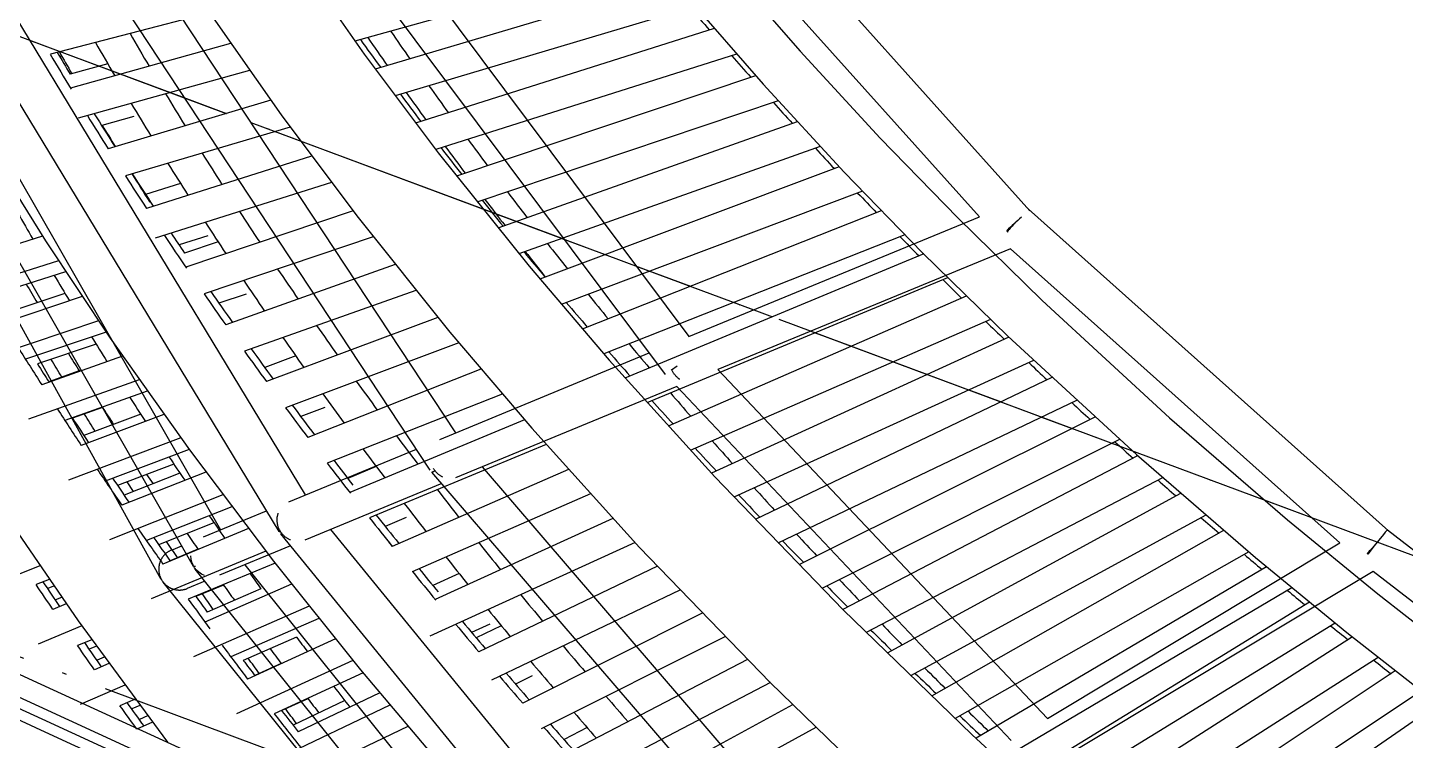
# Model space of a CAD drawing. Header units: millimetres. Extents: x 600121811 to 600690586, y 3472921280 to 3473279938.
# Drawn here: x 600359374 to 600366010, y 3473068766 to 3473072200 of the extents above; entities that cross this region are included whole.
import ezdxf

# ---------------------------------------------------------------- set-up
doc = ezdxf.new("R2010")
doc.units = ezdxf.units.MM
doc.header["$LTSCALE"] = 1000
doc.linetypes.add('AX-MALL-GIRD-200$0$DOTE', pattern=[2.42, 2, -0.2, 0.02, -0.2])
for name, color, linetype in [('AX-MALL-GIRD-200$0$A-Grid', 222, 'AX-MALL-GIRD-200$0$DOTE'), ('AX-MALL-GJ-200$0$A-Anno-Note', 241, 'CONTINUOUS'), ('AX-MALL-WALL-GJ$0$A-Anno-Note', 241, 'CONTINUOUS'), ('AX-MALL-WALL-GJ$0$A-Detl-Patt', 8, 'CONTINUOUS'), ('AX-MALL-WALL-GJ$0$A-SEE', 254, 'CONTINUOUS'), ('AX-MALL-WALL-GJ$0$A-Wall-Fnsh', 152, 'CONTINUOUS'), ('AX-MALL-WALL-GJ$0$主梁', 30, 'CONTINUOUS')]:
    doc.layers.add(name, color=color, linetype=linetype)
doc.layers.add('AX-MALL-WALL-GJ$0$M-AUX-TO-ARCH', color=1, linetype='CONTINUOUS', plot=False)

# ---------------------------------------------------------------- blocks, each defined once
blk = doc.blocks.new('AX-MALL-GIRD-200')
at = {"layer": 'AX-MALL-GIRD-200$0$A-Grid'}
for p, q in [((600215588.6, 3473125707.5), (600573484.6, 3472992380.8)), ((600214611.2, 3473123083.7), (600572507.2, 3472989756.9))]:
    blk.add_line(p, q, dxfattribs=at)
blk = doc.blocks.new('AX-MALL-WALL-GJ$0$A$C5469763B')
at = {"layer": 'AX-MALL-WALL-GJ$0$A-Detl-Patt'}
for points in [[(-236483.9, 2426, 0.055992), (-115679.2, 1194.4, -0.091487), (-108806.4, 637.9, 0.199165), (-91862.7, 2851.9, -0.091487), (-85363.6, 5155.6, 0.010002), (-64059.8, 8992.3, -0.645417), (-62996.9, 7511.9), (-63092.4, 7346.4)], [(-236398.5, 2314.7, 0.055947), (-115669.1, 1094.9, -0.091487), (-108832.4, 541.4, 0.199165), (-91812.8, 2765.2, -0.091487), (-85347.9, 5056.8, 0.010002), (-64040.2, 8894.3, -0.645417), (-63083.5, 7561.9), (-63129, 7483.1), (-63042.4, 7433.1)], [(-236355.3, 2259.1, 0.055924), (-115664, 1045.2, -0.091487), (-108845.4, 493.1, 0.199165), (-91787.8, 2721.9, -0.091487), (-85340, 5007.4, 0.010002), (-64030.3, 8845.2, -0.645417), (-63126.8, 7586.9), (-63197.3, 7464.7), (-63067.4, 7389.7)], [(-236312.2, 2203.4, 0.055901), (-115658.9, 995.4, -0.091487), (-108858.4, 444.8, 0.199165), (-91762.8, 2678.6, -0.091487), (-85332.1, 4958.1, 0.010002), (-64020.5, 8796.2, -0.645417), (-63170.1, 7611.9), (-63265.6, 7446.4)]]:
    blk.add_lwpolyline(points, format="xyb", dxfattribs=at)
blk = doc.blocks.new('AX-MALL-WALL-GJ$0$A$C3841687A')
at = {"layer": 'AX-MALL-WALL-GJ$0$A-Detl-Patt'}
for points in [[(-180887.6, 7643.7, 0.00438), (-183821.3, 7017.8, -0.132355), (-210227, 8186.8, 0.014512), (-213586.2, 9146.9, 0.014239)], [(-181044.7, 7407.3, 0.004086), (-183777.9, 6822.6, -0.132355), (-210287.5, 7996.2, 0.012201), (-213098.9, 8813.8, 0.012201)]]:
    blk.add_lwpolyline(points, format="xyb", dxfattribs=at)
blk = doc.blocks.new('AX-MALL-WALL-GJ$0$fewrgerhgrhtrh')
at = {"layer": 'AX-MALL-WALL-GJ$0$主梁'}
for p, q in [((-13107.1, -6362.3), (-10877.9, -7530.6)), ((-11096, -7642.1), (-13146.8, -6567.3)), ((-14275.9, -7337), (-12205.6, -8671.6)), ((-12248.6, -8881.7), (-14455.3, -7459.4)), ((-10887.9, -7526), (-8721.5, -8371.7)), ((-12205.6, -8671.6), (-11096, -7642.1)), ((-10902.3, -7735.1), (-12019.9, -8772.1)), ((-8920.7, -8508.7), (-10902.3, -7735.1)), ((-15196.5, -7964.7), (-13097, -9498.7)), ((-13148.4, -9708.8), (-15428.9, -8042.6)), ((-15779.9, -8362.4), (-13670.8, -10031.1)), ((-8738.8, -8396.8), (-8760.8, -8463.9)), ((-8734.4, -8384.5), (-8738.8, -8396.8)), ((-8731.1, -8375.8), (-8734.4, -8384.5)), ((-8729.9, -8372.9), (-8731.1, -8375.8)), ((-8729.4, -8371.8), (-8729.9, -8372.9)), ((-8729.1, -8371.3), (-8729.4, -8371.8)), ((-8728.9, -8370.9), (-8729.1, -8371.3)), ((-8728.7, -8370.5), (-8728.9, -8370.9)), ((-8728.6, -8370.2), (-8728.7, -8370.5)), ((-8728.5, -8370.1), (-8728.6, -8370.2)), ((-8728.4, -8370), (-8728.5, -8370.1)), ((-8728.3, -8369.9), (-8728.4, -8370)), ((-8728.2, -8369.7), (-8728.3, -8369.8)), ((-8728.3, -8369.8), (-8728.3, -8369.8)), ((-8728.3, -8369.8), (-8728.3, -8369.9)), ((-8728.1, -8369.6), (-8728.2, -8369.7)), ((-8728.2, -8369.7), (-8728.2, -8369.7)), ((-8728.2, -8369.7), (-8728.2, -8369.7)), ((-8728, -8369.5), (-8728.1, -8369.5)), ((-8728.1, -8369.5), (-8728.1, -8369.6)), ((-8728.1, -8369.6), (-8728.1, -8369.6)), ((-8728.1, -8369.6), (-8728.1, -8369.6)), ((-8727.9, -8369.5), (-8728, -8369.5)), ((-8728, -8369.5), (-8728, -8369.5)), ((-8728, -8369.5), (-8728, -8369.5)), ((-8728, -8369.5), (-8728, -8369.5)), ((-8728, -8369.5), (-8728, -8369.5)), ((-8727.9, -8369.5), (-8727.9, -8369.5)), ((-8727.9, -8369.5), (-8727.9, -8369.5)), ((-8727.9, -8369.5), (-8727.9, -8369.5)), ((-8727.9, -8369.5), (-7708.5, -8689.7)), ((-13727.6, -10241.1), (-16010.6, -8434.9)), ((-15679.5, -8441.8), (-14882.6, -8441.8)), ((-14543.5, -8441.8), (-12931.1, -8441.8)), ((-12562, -8441.8), (-11957.9, -8441.8)), ((-11663.9, -8441.8), (-9091.9, -8441.8)), ((-8760.8, -8463.9), (-8775.7, -8512.8)), ((-9944.6, -9792.6), (-8920.7, -8508.7)), ((-8779.2, -8510.4), (-8775.7, -8512.8)), ((-16099.5, -8580.4), (-13995, -10331.9)), ((-8722.4, -8580.8), (-9755.1, -9875.8)), ((-7870, -8848.6), (-8722.4, -8580.8)), ((-14055.4, -10541.9), (-16329.3, -8649.3)), ((-14178.9, -10654.6), (-16436.5, -8720.7)), ((-13157.4, -9554.8), (-12356.9, -8812)), ((-12228, -8851), (-12209.5, -8822.6)), ((-12019.9, -8772.1), (-9944.6, -9792.6)), ((-12226.9, -8851.9), (-12229, -8850.1)), ((-12224.4, -8854.1), (-12226.9, -8851.9)), ((-12221.8, -8856.2), (-12224.4, -8854.1)), ((-12219.1, -8858.2), (-12221.8, -8856.2)), ((-12216.5, -8860.2), (-12219.1, -8858.2)), ((-12213.8, -8862.1), (-12216.5, -8860.2)), ((-12211.2, -8863.9), (-12213.8, -8862.1)), ((-12208.5, -8865.6), (-12211.2, -8863.9)), ((-12205.8, -8867.2), (-12208.5, -8865.6)), ((-12203.2, -8868.7), (-12205.8, -8867.2)), ((-12200.5, -8870.2), (-12203.2, -8868.7)), ((-12197.9, -8871.6), (-12200.5, -8870.2)), ((-12195.2, -8872.8), (-12197.9, -8871.6)), ((-12192.7, -8874), (-12195.2, -8872.8)), ((-12190.1, -8875.1), (-12192.7, -8874)), ((-12187.6, -8876.1), (-12190.1, -8875.1)), ((-12185.1, -8877), (-12187.6, -8876.1)), ((-12182.6, -8877.9), (-12185.1, -8877)), ((-12180.1, -8878.7), (-12182.6, -8877.9)), ((-12177.6, -8879.4), (-12180.1, -8878.7)), ((-12175.1, -8880), (-12177.6, -8879.4)), ((-12176.9, -8917.8), (-13021.4, -9701.4)), ((-10072.3, -9952.7), (-12176.9, -8917.8)), ((-12920.1, -9607.4), (-10751.6, -10804.6)), ((-13733.6, -10089.4), (-13246.4, -9637.3)), ((-13074.4, -9750.6), (-13597.6, -10236)), ((-13137.7, -9715.7), (-13137.8, -9715.6)), ((-10774.4, -11020.5), (-13137.8, -9715.6)), ((-13137.6, -9715.7), (-13137.7, -9715.7)), ((-13137.7, -9715.7), (-13137.7, -9715.7)), ((-13137.7, -9715.7), (-13137.7, -9715.7)), ((-13137.7, -9715.7), (-13137.7, -9715.7)), ((-13137.7, -9715.7), (-13137.7, -9715.7)), ((-13137.7, -9715.7), (-13137.7, -9715.7)), ((-13137.5, -9715.7), (-13137.6, -9715.7)), ((-13137.6, -9715.7), (-13137.6, -9715.7)), ((-13137.6, -9715.7), (-13137.6, -9715.7)), ((-13137.6, -9715.7), (-13137.6, -9715.7)), ((-13137.6, -9715.7), (-13137.6, -9715.7)), ((-13137.4, -9715.7), (-13137.5, -9715.7)), ((-13137.5, -9715.7), (-13137.5, -9715.7)), ((-13137.5, -9715.7), (-13137.5, -9715.7)), ((-13137.5, -9715.7), (-13137.5, -9715.7)), ((-13137.5, -9715.7), (-13137.5, -9715.7)), ((-13137.5, -9715.7), (-13137.5, -9715.7)), ((-13137.4, -9715.8), (-13137.4, -9715.7)), ((-13137.3, -9715.8), (-13137.4, -9715.8)), ((-13137.4, -9715.8), (-13137.4, -9715.8)), ((-13137.4, -9715.8), (-13137.4, -9715.8)), ((-13137.2, -9715.8), (-13137.3, -9715.8)), ((-13137.3, -9715.8), (-13137.3, -9715.8)), ((-13137.3, -9715.8), (-13137.3, -9715.8)), ((-13137.3, -9715.8), (-13137.3, -9715.8)), ((-13137.1, -9715.7), (-13137.2, -9715.8)), ((-13137.2, -9715.8), (-13137.2, -9715.8)), ((-13137, -9715.7), (-13137.1, -9715.7)), ((-13137.1, -9715.7), (-13137.1, -9715.7)), ((-13134.3, -9698.6), (-13137, -9696.6)), ((-13136.9, -9715.7), (-13137, -9715.7)), ((-13137, -9715.7), (-13137, -9715.7)), ((-13136.8, -9715.7), (-13136.9, -9715.7)), ((-13136.9, -9715.7), (-13136.9, -9715.7)), ((-13136.7, -9715.7), (-13136.8, -9715.7)), ((-13136.8, -9715.7), (-13136.8, -9715.7)), ((-13136.6, -9715.6), (-13136.7, -9715.6)), ((-13136.7, -9715.6), (-13136.7, -9715.7)), ((-13136.5, -9715.6), (-13136.6, -9715.6)), ((-13136.6, -9715.6), (-13136.6, -9715.6)), ((-13136.4, -9715.5), (-13136.5, -9715.6)), ((-13136.3, -9715.5), (-13136.4, -9715.5)), ((-13136.1, -9715.4), (-13136.3, -9715.5)), ((-13136, -9715.3), (-13136.1, -9715.4)), ((-13135.9, -9715.2), (-13136, -9715.3)), ((-13135.7, -9715.2), (-13135.9, -9715.2)), ((-13135.6, -9715.1), (-13135.7, -9715.2)), ((-13135.5, -9715), (-13135.6, -9715.1)), ((-13135.3, -9714.9), (-13135.5, -9715)), ((-13135.2, -9714.8), (-13135.3, -9714.9)), ((-13134.8, -9714.5), (-13135.2, -9714.8)), ((-13134.5, -9714.2), (-13134.8, -9714.5)), ((-13134.2, -9713.9), (-13134.5, -9714.2)), ((-13131.6, -9700.6), (-13134.3, -9698.6)), ((-13133.8, -9713.6), (-13134.2, -9713.9)), ((-13133.4, -9713.3), (-13133.8, -9713.6)), ((-13133, -9712.9), (-13133.4, -9713.3)), ((-13132.2, -9712), (-13133, -9712.9)), ((-13131.3, -9711), (-13132.2, -9712)), ((-13128.9, -9702.4), (-13131.6, -9700.6)), ((-13130.4, -9709.9), (-13131.3, -9711)), ((-13128.2, -9707.4), (-13130.4, -9709.9)), ((-13126.1, -9704.2), (-13128.9, -9702.4)), ((-13125.9, -9704.4), (-13128.2, -9707.4)), ((-13123.3, -9706), (-13126.1, -9704.2)), ((-13120.5, -9707.6), (-13123.3, -9706)), ((-13117.6, -9709.1), (-13120.5, -9707.6)), ((-13114.7, -9710.5), (-13117.6, -9709.1)), ((-13111.8, -9711.9), (-13114.7, -9710.5)), ((-13108.9, -9713.1), (-13111.8, -9711.9)), ((-13106, -9714.2), (-13108.9, -9713.1)), ((-13103.1, -9715.3), (-13106, -9714.2)), ((-13100.3, -9716.2), (-13103.1, -9715.3)), ((-13097.5, -9717), (-13100.3, -9716.2)), ((-13094.7, -9717.7), (-13097.5, -9717)), ((-13091.9, -9718.4), (-13094.7, -9717.7)), ((-13089, -9719), (-13091.9, -9718.4)), ((-13086.2, -9719.4), (-13089, -9719)), ((-13083.4, -9719.8), (-13086.2, -9719.4)), ((-13080.6, -9720.1), (-13083.4, -9719.8)), ((-13498.8, -10144.4), (-11266.5, -11450.2)), ((-14059.4, -10391.7), (-13819.1, -10168.7)), ((-13762, -10162.8), (-13762.2, -10159.8)), ((-13761.8, -10165.8), (-13762, -10162.8)), ((-13761.4, -10168.8), (-13761.8, -10165.8)), ((-13761, -10171.8), (-13761.4, -10168.8)), ((-13760.5, -10174.8), (-13761, -10171.8)), ((-13759.9, -10177.8), (-13760.5, -10174.8)), ((-13759.2, -10180.7), (-13759.9, -10177.8)), ((-13758.4, -10183.7), (-13759.2, -10180.7)), ((-13757.4, -10186.8), (-13758.4, -10183.7)), ((-13756.4, -10189.8), (-13757.4, -10186.8)), ((-13755.3, -10192.8), (-13756.4, -10189.8)), ((-13754.1, -10195.8), (-13755.3, -10192.8)), ((-13752.7, -10198.9), (-13754.1, -10195.8)), ((-13751.3, -10201.8), (-13752.7, -10198.9)), ((-13749.7, -10204.8), (-13751.3, -10201.8)), ((-13748.1, -10207.7), (-13749.7, -10204.8)), ((-13746.4, -10210.6), (-13748.1, -10207.7)), ((-13744.5, -10213.4), (-13746.4, -10210.6)), ((-13742.6, -10216.2), (-13744.5, -10213.4)), ((-13740.5, -10219), (-13742.6, -10216.2)), ((-13738.4, -10221.6), (-13740.5, -10219)), ((-13736.2, -10224.3), (-13738.4, -10221.6)), ((-13733.8, -10226.8), (-13736.2, -10224.3)), ((-13731.5, -10229.3), (-13733.8, -10226.8)), ((-13729, -10231.7), (-13731.5, -10229.3)), ((-13726.4, -10234), (-13729, -10231.7)), ((-13727.6, -10241.2), (-13727.6, -10241.1)), ((-13727.6, -10241.1), (-13727.6, -10241.1)), ((-13727.5, -10241.2), (-13727.6, -10241.2)), ((-13727.6, -10241.2), (-13727.6, -10241.2)), ((-13727.6, -10241.2), (-13727.6, -10241.2)), ((-13727.4, -10241.2), (-13727.5, -10241.2)), ((-13727.5, -10241.2), (-13727.5, -10241.2)), ((-13727.5, -10241.2), (-13727.5, -10241.2)), ((-13727.5, -10241.2), (-13727.5, -10241.2)), ((-13727.5, -10241.2), (-13727.5, -10241.2)), ((-13727.4, -10241.3), (-13727.4, -10241.2)), ((-13727.4, -10241.2), (-13727.4, -10241.2)), ((-13727.3, -10241.3), (-13727.4, -10241.3)), ((-13727.4, -10241.3), (-13727.4, -10241.3)), ((-13727.4, -10241.3), (-13727.4, -10241.3)), ((-13727.2, -10241.3), (-13727.3, -10241.3)), ((-13727.3, -10241.3), (-13727.3, -10241.3)), ((-13727.3, -10241.3), (-13727.3, -10241.3)), ((-13727.3, -10241.3), (-13727.3, -10241.3)), ((-13727.1, -10241.3), (-13727.2, -10241.3)), ((-13727.2, -10241.3), (-13727.2, -10241.3)), ((-13727.2, -10241.3), (-13727.2, -10241.3)), ((-13727.2, -10241.3), (-13727.2, -10241.3)), ((-13727, -10241.3), (-13727.1, -10241.3)), ((-13727.1, -10241.3), (-13727.1, -10241.3)), ((-13727.1, -10241.3), (-13727.1, -10241.3)), ((-13726.9, -10241.3), (-13727, -10241.3)), ((-13727, -10241.3), (-13727, -10241.3)), ((-13727, -10241.3), (-13727, -10241.3)), ((-13727, -10241.3), (-13727, -10241.3)), ((-13726.8, -10241.3), (-13726.9, -10241.3)), ((-13726.9, -10241.3), (-13726.9, -10241.3)), ((-13726.7, -10241.3), (-13726.8, -10241.3)), ((-13726.6, -10241.2), (-13726.7, -10241.3)), ((-13726.7, -10241.3), (-13726.7, -10241.3)), ((-13726.5, -10241.2), (-13726.6, -10241.2)), ((-13726.4, -10241.2), (-13726.5, -10241.2)), ((-13723.8, -10236.2), (-13726.4, -10234)), ((-13726.3, -10241.1), (-13726.4, -10241.2)), ((-13726.4, -10241.2), (-13726.4, -10241.2)), ((-13726.2, -10241.1), (-13726.3, -10241.1)), ((-13726.1, -10241.1), (-13726.2, -10241.1)), ((-13726, -10241), (-13726.1, -10241.1)), ((-13725.8, -10240.9), (-13726, -10241)), ((-13725.6, -10240.9), (-13725.8, -10240.9)), ((-13725.4, -10240.8), (-13725.6, -10240.9)), ((-13725.2, -10240.7), (-13725.4, -10240.8)), ((-13725, -10240.5), (-13725.2, -10240.7)), ((-13724.8, -10240.4), (-13725, -10240.5)), ((-13724.3, -10240.1), (-13724.8, -10240.4)), ((-13723.8, -10239.8), (-13724.3, -10240.1)), ((-13721.2, -10238.3), (-13723.8, -10236.2)), ((-13723.3, -10239.4), (-13723.8, -10239.8)), ((-13722.7, -10239), (-13723.3, -10239.4)), ((-13721.5, -10238.1), (-13722.7, -10239)), ((-13718.4, -10240.4), (-13721.2, -10238.3)), ((-13715.6, -10242.3), (-13718.4, -10240.4)), ((-13716, -10249.1), (-13716.1, -10249)), ((-11292.8, -11666.6), (-13716.1, -10249)), ((-13715.9, -10249.1), (-13716, -10249.1)), ((-13715.8, -10249.2), (-13715.9, -10249.1)), ((-13715.9, -10249.1), (-13715.9, -10249.1)), ((-13715.7, -10249.2), (-13715.8, -10249.2)), ((-13715.6, -10249.2), (-13715.7, -10249.2)), ((-13712.8, -10244.1), (-13715.6, -10242.3)), ((-13715.5, -10249.3), (-13715.6, -10249.2)), ((-13715.6, -10249.2), (-13715.6, -10249.2)), ((-13715.4, -10249.3), (-13715.5, -10249.3)), ((-13715.3, -10249.3), (-13715.4, -10249.3)), ((-13715.2, -10249.3), (-13715.3, -10249.3)), ((-13715.1, -10249.4), (-13715.2, -10249.3)), ((-13715.2, -10249.3), (-13715.2, -10249.3)), ((-13715, -10249.4), (-13715.1, -10249.4)), ((-13714.9, -10249.4), (-13715, -10249.4)), ((-13714.8, -10249.4), (-13714.9, -10249.4)), ((-13714.7, -10249.4), (-13714.8, -10249.4)), ((-13714.6, -10249.4), (-13714.7, -10249.4)), ((-13714.5, -10249.4), (-13714.6, -10249.4)), ((-13714.4, -10249.4), (-13714.5, -10249.4)), ((-13714.3, -10249.4), (-13714.4, -10249.4)), ((-13714.2, -10249.4), (-13714.3, -10249.4)), ((-13714.1, -10249.4), (-13714.2, -10249.4)), ((-13714, -10249.3), (-13714.1, -10249.4)), ((-13713.9, -10249.3), (-13714, -10249.3)), ((-13713.8, -10249.3), (-13713.9, -10249.3)), ((-13713.7, -10249.3), (-13713.8, -10249.3)), ((-13713.6, -10249.3), (-13713.7, -10249.3)), ((-13713.5, -10249.2), (-13713.6, -10249.3)), ((-13713.4, -10249.2), (-13713.5, -10249.2)), ((-13713.1, -10249.1), (-13713.4, -10249.2)), ((-13712.9, -10249.1), (-13713.1, -10249.1)), ((-13712.7, -10249), (-13712.9, -10249.1)), ((-13709.9, -10245.9), (-13712.8, -10244.1)), ((-13712.4, -10248.9), (-13712.7, -10249)), ((-13712.1, -10248.8), (-13712.4, -10248.9)), ((-13711.9, -10248.7), (-13712.1, -10248.8)), ((-13711.6, -10248.5), (-13711.9, -10248.7)), ((-13711.3, -10248.4), (-13711.6, -10248.5)), ((-13711.1, -10248.2), (-13711.3, -10248.4)), ((-13710.8, -10248.1), (-13711.1, -10248.2)), ((-13710.5, -10247.9), (-13710.8, -10248.1)), ((-13709.9, -10247.5), (-13710.5, -10247.9)), ((-13707, -10247.5), (-13709.9, -10245.9)), ((-13709.2, -10247.1), (-13709.9, -10247.5)), ((-13708.6, -10246.7), (-13709.2, -10247.1)), ((-13704.1, -10249.1), (-13707, -10247.5)), ((-13701.1, -10250.5), (-13704.1, -10249.1)), ((-13698.1, -10251.8), (-13701.1, -10250.5)), ((-13695.1, -10253), (-13698.1, -10251.8)), ((-13692.1, -10254.2), (-13695.1, -10253)), ((-13689, -10255.2), (-13692.1, -10254.2)), ((-13686, -10256.1), (-13689, -10255.2)), ((-13683, -10256.9), (-13686, -10256.1)), ((-13680.1, -10257.6), (-13683, -10256.9)), ((-13677.1, -10258.2), (-13680.1, -10257.6)), ((-13674.1, -10258.7), (-13677.1, -10258.2)), ((-13671.1, -10259.1), (-13674.1, -10258.7)), ((-13668.2, -10259.4), (-13671.1, -10259.1)), ((-13665.2, -10259.6), (-13668.2, -10259.4)), ((-13662.2, -10259.8), (-13665.2, -10259.6)), ((-13652, -10286.5), (-13923.4, -10538.3)), ((-14181.9, -10505.3), (-14142.8, -10469.1)), ((-13825.7, -10447.7), (-11551.7, -11807.8)), ((-14209.5, -10549.8), (-14210.2, -10552.3)), ((-14208.7, -10547.4), (-14209.5, -10549.8)), ((-14207.9, -10545), (-14208.7, -10547.4)), ((-14207, -10542.6), (-14207.9, -10545)), ((-14206.1, -10540.1), (-14207, -10542.6)), ((-14205, -10537.7), (-14206.1, -10540.1)), ((-14203.9, -10535.4), (-14205, -10537.7)), ((-14202.8, -10533), (-14203.9, -10535.4)), ((-14201.5, -10530.7), (-14202.8, -10533)), ((-14200.2, -10528.4), (-14201.5, -10530.7)), ((-14198.9, -10526.1), (-14200.2, -10528.4)), ((-14197.5, -10523.8), (-14198.9, -10526.1)), ((-14196, -10521.6), (-14197.5, -10523.8)), ((-14194.4, -10519.4), (-14196, -10521.6)), ((-14192.8, -10517.3), (-14194.4, -10519.4)), ((-14191.1, -10515.2), (-14192.8, -10517.3)), ((-14189.4, -10513.1), (-14191.1, -10515.2)), ((-14187.6, -10511.1), (-14189.4, -10513.1)), ((-14185.7, -10509.1), (-14187.6, -10511.1)), ((-14183.8, -10507.2), (-14185.7, -10509.1)), ((-14181.9, -10505.3), (-14183.8, -10507.2)), ((-14055.3, -10541.9), (-14055.4, -10541.9)), ((-14055.4, -10541.9), (-14055.4, -10541.9)), ((-14055.3, -10542), (-14055.3, -10541.9)), ((-14055.2, -10542), (-14055.3, -10542)), ((-14055.3, -10542), (-14055.3, -10542)), ((-14055.2, -10542.1), (-14055.2, -10542)), ((-14055.2, -10542), (-14055.2, -10542)), ((-14055.1, -10542.1), (-14055.2, -10542.1)), ((-14055, -10542.1), (-14055.1, -10542.1)), ((-14055.1, -10542.1), (-14055.1, -10542.1)), ((-14055.1, -10542.1), (-14055.1, -10542.1)), ((-14054.9, -10542.2), (-14055, -10542.1)), ((-14055, -10542.1), (-14055, -10542.1)), ((-14054.8, -10542.2), (-14054.9, -10542.2)), ((-14054.9, -10542.2), (-14054.9, -10542.2)), ((-14054.9, -10542.2), (-14054.9, -10542.2)), ((-14054.7, -10542.2), (-14054.8, -10542.2)), ((-14054.8, -10542.2), (-14054.8, -10542.2)), ((-14054.7, -10542.3), (-14054.7, -10542.2)), ((-14054.6, -10542.3), (-14054.7, -10542.3)), ((-14054.7, -10542.3), (-14054.7, -10542.3)), ((-14054.5, -10542.3), (-14054.6, -10542.3)), ((-14054.6, -10542.3), (-14054.6, -10542.3)), ((-14054.4, -10542.3), (-14054.5, -10542.3)), ((-14054.5, -10542.3), (-14054.5, -10542.3)), ((-14054.3, -10542.3), (-14054.4, -10542.3)), ((-14054.4, -10542.3), (-14054.4, -10542.3)), ((-14054.2, -10542.3), (-14054.3, -10542.3)), ((-14054.1, -10542.4), (-14054.2, -10542.3)), ((-14054, -10542.4), (-14054.1, -10542.4)), ((-14053.9, -10542.4), (-14054, -10542.4)), ((-14053.8, -10542.4), (-14053.9, -10542.4)), ((-14053.7, -10542.4), (-14053.8, -10542.4)), ((-14053.6, -10542.3), (-14053.7, -10542.4)), ((-14053.4, -10542.3), (-14053.6, -10542.3)), ((-14053.3, -10542.3), (-14053.4, -10542.3)), ((-14053.2, -10542.3), (-14053.3, -10542.3)), ((-14053.1, -10542.3), (-14053.2, -10542.3)), ((-14052.9, -10542.3), (-14053.1, -10542.3)), ((-14052.8, -10542.2), (-14052.9, -10542.3)), ((-14052.7, -10542.2), (-14052.8, -10542.2)), ((-14052.4, -10542.1), (-14052.7, -10542.2)), ((-14052.1, -10542.1), (-14052.4, -10542.1)), ((-14051.8, -10542), (-14052.1, -10542.1)), ((-14051.5, -10541.9), (-14051.8, -10542)), ((-14051.2, -10541.7), (-14051.5, -10541.9)), ((-14050.9, -10541.6), (-14051.2, -10541.7)), ((-14050.5, -10541.5), (-14050.9, -10541.6)), ((-14050.2, -10541.3), (-14050.5, -10541.5)), ((-14049.8, -10541.1), (-14050.2, -10541.3)), ((-14049.4, -10540.9), (-14049.8, -10541.1)), ((-14048.7, -10540.5), (-14049.4, -10540.9)), ((-14047.8, -10540), (-14048.7, -10540.5)), ((-14047, -10539.5), (-14047.8, -10540)), ((-14046, -10538.9), (-14047, -10539.5)), ((-11579.3, -12024.3), (-14042.8, -10550.9)), ((-14213.5, -10574), (-14213.6, -10576.3)), ((-14213.6, -10576.3), (-14213.6, -10578.6)), ((-14213.6, -10578.6), (-14213.5, -10580.9)), ((-14213.4, -10571.6), (-14213.5, -10574)), ((-14213.5, -10580.9), (-14213.5, -10583.1)), ((-14213.5, -10583.1), (-14213.3, -10585.3)), ((-14213.2, -10569.2), (-14213.4, -10571.6)), ((-14213.3, -10585.3), (-14213.1, -10587.6)), ((-14212.9, -10566.8), (-14213.2, -10569.2)), ((-14213.1, -10587.6), (-14212.9, -10589.9)), ((-14212.6, -10564.4), (-14212.9, -10566.8)), ((-14212.9, -10589.9), (-14212.6, -10592.2)), ((-14212.3, -10562), (-14212.6, -10564.4)), ((-14212.6, -10592.2), (-14212.2, -10594.5)), ((-14211.8, -10559.6), (-14212.3, -10562)), ((-14212.2, -10594.5), (-14211.8, -10596.8)), ((-14211.4, -10557.2), (-14211.8, -10559.6)), ((-14211.8, -10596.8), (-14211.4, -10599.1)), ((-14210.8, -10554.7), (-14211.4, -10557.2)), ((-14211.4, -10599.1), (-14210.8, -10601.4)), ((-14210.2, -10552.3), (-14210.8, -10554.7)), ((-14210.8, -10601.4), (-14210.2, -10603.8)), ((-14210.2, -10603.8), (-14209.6, -10606.1)), ((-14209.6, -10606.1), (-14208.9, -10608.4)), ((-14208.9, -10608.4), (-14208.1, -10610.7)), ((-14208.1, -10610.7), (-14207.3, -10613.1)), ((-14207.3, -10613.1), (-14206.4, -10615.4)), ((-14206.4, -10615.4), (-14205.4, -10617.7)), ((-13978.4, -10589.4), (-14045.8, -10651.9)), ((-14205.4, -10617.7), (-14204.4, -10619.9)), ((-14204.4, -10619.9), (-14203.3, -10622.2)), ((-14203.3, -10622.2), (-14202.2, -10624.5)), ((-14202.2, -10624.5), (-14201, -10626.7)), ((-14201, -10626.7), (-14199.7, -10628.9)), ((-14199.7, -10628.9), (-14198.4, -10631.1)), ((-14198.4, -10631.1), (-14197, -10633.2)), ((-14197, -10633.2), (-14195.6, -10635.4)), ((-14195.6, -10635.4), (-14194.1, -10637.4)), ((-14194.1, -10637.4), (-14192.6, -10639.5)), ((-14192.6, -10639.5), (-14191, -10641.5)), ((-14191, -10641.5), (-14189.3, -10643.5)), ((-14189.3, -10643.5), (-14187.6, -10645.4)), ((-14187.6, -10645.4), (-14185.8, -10647.3)), ((-14185.8, -10647.3), (-14184, -10649.2)), ((-14184, -10649.2), (-14182.2, -10651)), ((-14182.2, -10651), (-14180.2, -10652.7)), ((-14180.2, -10652.7), (-14178.3, -10654.4)), ((-14178.3, -10654.4), (-14176.3, -10656.1)), ((-14176.3, -10656.1), (-14174.3, -10657.7)), ((-14174.3, -10657.7), (-14172.2, -10659.2)), ((-14172.2, -10659.2), (-14170.1, -10660.7)), ((-14170.1, -10660.7), (-14168, -10662.1)), ((-14168, -10662.1), (-14165.8, -10663.5)), ((-14165.8, -10663.5), (-14163.7, -10664.8)), ((-11675.7, -12145.6), (-14165, -10664.6)), ((-14163.7, -10664.8), (-14161.4, -10666.1)), ((-14161.4, -10666.1), (-14159.2, -10667.3)), ((-14159.2, -10667.3), (-14156.9, -10668.4)), ((-14156.9, -10668.4), (-14154.7, -10669.4)), ((-14154.7, -10669.4), (-14152.4, -10670.5)), ((-14152.4, -10670.5), (-14150.1, -10671.4)), ((-14150.1, -10671.4), (-14147.8, -10672.3)), ((-14147.8, -10672.3), (-14145.5, -10673.1)), ((-14145.5, -10673.1), (-14143.1, -10673.9)), ((-14143.1, -10673.9), (-14140.8, -10674.5)), ((-14140.8, -10674.5), (-14138.5, -10675.2)), ((-14138.5, -10675.2), (-14136.1, -10675.8)), ((-14136.1, -10675.8), (-14133.8, -10676.3)), ((-14133.8, -10676.3), (-14131.5, -10676.7)), ((-14131.5, -10676.7), (-14129.2, -10677.1)), ((-14129.2, -10677.1), (-14126.9, -10677.5)), ((-14126.9, -10677.5), (-14124.6, -10677.8)), ((-14124.6, -10677.8), (-14122.3, -10678)), ((-14122.3, -10678), (-14120, -10678.2)), ((-14120, -10678.2), (-14117.8, -10678.3)), ((-14117.8, -10678.3), (-14115.6, -10678.4)), ((-14115.6, -10678.4), (-14113.3, -10678.4)), ((-14113.3, -10678.4), (-14111.2, -10678.4)), ((-14111.2, -10678.4), (-14109.1, -10678.3)), ((-14109.1, -10678.3), (-14107, -10678.2)), ((-14107, -10678.2), (-14104.8, -10678)), ((-14104.8, -10678), (-14102.7, -10677.8)), ((-14102.7, -10677.8), (-14100.5, -10677.6)), ((-14100.5, -10677.6), (-14098.3, -10677.3)), ((-14098.3, -10677.3), (-14096.1, -10676.9)), ((-14096.1, -10676.9), (-14093.9, -10676.5)), ((-14093.9, -10676.5), (-14091.7, -10676)), ((-14091.7, -10676), (-14089.5, -10675.5)), ((-14089.5, -10675.5), (-14087.3, -10674.9)), ((-14087.3, -10674.9), (-14085.1, -10674.3)), ((-14085.1, -10674.3), (-14082.9, -10673.6)), ((-14082.9, -10673.6), (-14080.6, -10672.9)), ((-14080.6, -10672.9), (-14078.5, -10672.1)), ((-14078.5, -10672.1), (-14076.3, -10671.2)), ((-14076.3, -10671.2), (-14074.1, -10670.3)), ((-14074.1, -10670.3), (-14071.9, -10669.4)), ((-14071.9, -10669.4), (-14069.8, -10668.3)), ((-14069.8, -10668.3), (-14067.6, -10667.3)), ((-14067.6, -10667.3), (-14065.5, -10666.1)), ((-14065.5, -10666.1), (-14063.4, -10665)), ((-14063.4, -10665), (-14061.4, -10663.7)), ((-14061.4, -10663.7), (-14059.3, -10662.4)), ((-14059.3, -10662.4), (-14057.3, -10661.1)), ((-14057.3, -10661.1), (-14055.3, -10659.7)), ((-14055.3, -10659.7), (-14053.3, -10658.2)), ((-14053.3, -10658.2), (-14051.4, -10656.7)), ((-14051.4, -10656.7), (-14049.5, -10655.2)), ((-14049.5, -10655.2), (-14047.7, -10653.6)), ((-14047.7, -10653.6), (-14045.8, -10651.9))]:
    blk.add_line(p, q, dxfattribs=at)
for centre, radius, start, end in [((-9223.1, -8510.8), 1925.6, 150.87449, 153.7346), ((-8687.2, -8492.8), 2405.4, 158.43588, 159.82517), ((-10803.1, -7507.2), 211, 225.91854, 228.3242), ((-6537, -9332.3), 2388.1, 158.43271, 159.87075)]:
    blk.add_arc(centre, radius, start, end, dxfattribs=at)
at = {"layer": 'AX-MALL-WALL-GJ$0$主梁', "extrusion": (0, 0, -1)}
for centre, radius, start, end in [((13989.7, -10463.4), 101, 270.42708, 339.60171), ((14039.5, -10545.8), 6.02, 302.5738, 340.22714), ((14039.8, -10545.6), 5.97, 262.23699, 299.28681), ((14176.4, -10651.6), 3.87, 280.30119, 309.81034), ((14160.6, -10657.2), 8.59, 300.96754, 320.96665), ((14160.6, -10657.2), 8.58, 280.86623, 300.54638)]:
    blk.add_arc(centre, radius, start, end, dxfattribs=at)
blk = doc.blocks.new('AX-MALL-WALL-GJ$0$edhtrhrtjy')
at = {"layer": 'AX-MALL-WALL-GJ$0$A-Wall-Fnsh'}
for p, q in [((-12681.8, -6883.7), (-12183, -7155.1)), ((-12998.5, -6977.8), (-14209.5, -7857.6)), ((-12874.8, -7049), (-14070.5, -7950)), ((-12800.2, -7091.3), (-12295.1, -7366.2)), ((-12732.2, -7129.4), (-13936.8, -8037.2)), ((-12183, -7155.1), (-11675.5, -7412.5)), ((-12609.4, -7197.5), (-13798, -8126)), ((-12465.7, -7275.5), (-13662.9, -8210.9)), ((-12343.9, -7340.5), (-13524.4, -8296.4)), ((-12199.1, -7416.3), (-13388.1, -8379.1)), ((-12295.1, -7366.2), (-11781.5, -7626.7)), ((-11675.5, -7412.5), (-11191.9, -7641.8)), ((-12078.5, -7478.3), (-13250.1, -8461.3)), ((-14634.5, -7563.8), (-14145.8, -7900.2)), ((-11932.8, -7551.8), (-13112.6, -8541.8)), ((-11813.5, -7611), (-12975.2, -8620.9)), ((-11781.5, -7626.7), (-11292.5, -7858.6)), ((-11666.9, -7682.4), (-12836.7, -8699.2)), ((-11191.9, -7641.8), (-10671.5, -7872.8)), ((-11548.9, -7738.8), (-12700, -8775.3)), ((-11401.6, -7808.1), (-12560.5, -8851.5)), ((-11285, -7862), (-12424.6, -8924.7)), ((-11292.5, -7858.6), (-10766.5, -8092)), ((-10671.5, -7872.8), (-9900.1, -8187.9)), ((-14145.8, -7900.2), (-13646.3, -8221.3)), ((-11137.1, -7929.2), (-12284.3, -8998.9)), ((-14912.6, -7974.5), (-15562.1, -8429.4)), ((-14920.3, -7969), (-14418.6, -8314.4)), ((-11022, -7980.6), (-12149.3, -9069.3)), ((-14766.9, -8077.2), (-15414.3, -8547.5)), ((-10873.5, -8045.8), (-12008.3, -9141.6)), ((-10759.8, -8094.9), (-11874.2, -9209.2)), ((-10766.5, -8092), (-9987.5, -8410.3)), ((-10610.9, -8158.1), (-11732.5, -9279.6)), ((-14636.2, -8167.6), (-15328.8, -8670.8)), ((-13646.3, -8221.3), (-13045.2, -8580.7)), ((-10498.8, -8204.9), (-11599.4, -9344.7)), ((-9900.1, -8187.9), (-9195.9, -8449.9)), ((-14490.4, -8266.4), (-15143, -8758.2)), ((-10349.5, -8266.3), (-11457.1, -9413.2)), ((-14358, -8354.5), (-15018.6, -8852.3)), ((-14418.6, -8314.4), (-13906.5, -8643.5)), ((-10238.9, -8311), (-11325.1, -9475.8)), ((-15507.7, -8418.3), (-15515.9, -8424.1)), ((-15287.2, -8375.4), (-15439, -8485.7)), ((-14956.1, -8400), (-14667.6, -8400)), ((-14418.3, -8400), (-14288.7, -8400)), ((-12943.6, -8400), (-12721.1, -8400)), ((-12492.5, -8400), (-12283.2, -8400)), ((-12059, -8400), (-11862, -8400)), ((-11642, -8400), (-11456.2, -8400)), ((-11240.3, -8400), (-11065, -8400)), ((-10089.2, -8370.4), (-11182.3, -9542.6)), ((-9980.2, -8413.1), (-11051.4, -9602.8)), ((-10852.8, -8400), (-10687.2, -8400)), ((-10478.6, -8400), (-10321.9, -8400)), ((-10116.8, -8400), (-10077.3, -8400)), ((-9987.5, -8410.3), (-9276.6, -8674.7)), ((-14212.2, -8449.7), (-14869.3, -8963.1)), ((-9830.3, -8470.8), (-10908, -9667.8)), ((-9195.9, -8449.9), (-8663.6, -8632.5)), ((-14078.4, -8535.5), (-14779.4, -9083.2)), ((-9722.8, -8511.5), (-10778.3, -9725.7)), ((-15080, -8569.8), (-15210.6, -8664.7)), ((-13045.2, -8580.7), (-12525.9, -8870.3)), ((-9572.6, -8567.5), (-10634.5, -9789)), ((-9466.7, -8606.4), (-10505.9, -9844.8)), ((-13932.8, -8627.2), (-14593.5, -9162.1)), ((-13906.5, -8643.5), (-13291.4, -9011.4)), ((-9316.3, -8660.6), (-10361.7, -9906.4)), ((-9276.6, -8674.7), (-8739.4, -8859)), ((-8663.6, -8632.5), (-8129.3, -8802.9)), ((-15133.3, -8721.8), (-15134.7, -8722.9)), ((-13797.7, -8710.7), (-14465.9, -9251.8)), ((-9211.9, -8697.6), (-10234.2, -9960.2)), ((-9061.4, -8750.2), (-10089.8, -10020.1)), ((-14758, -8793.3), (-14896.7, -8901.7)), ((-13652.4, -8798.9), (-14315.8, -9355.6)), ((-8958.4, -8785.5), (-9963.4, -10071.9)), ((-15803.2, -8868.3), (-15270.4, -9279.6)), ((-13516, -8880.3), (-14186.8, -9443.1)), ((-12525.9, -8870.3), (-11852.6, -9220)), ((-8807.7, -8836.3), (-9818.7, -10130.2)), ((-8706.2, -8870), (-9693.4, -10180)), ((-8739.4, -8859), (-8200.1, -9031)), ((-8555.4, -8919.2), (-9548.3, -10236.8)), ((-8455.3, -8951.2), (-9424.1, -10284.7)), ((-14546.1, -8983.8), (-14660.8, -9073.4)), ((-14489.7, -8993.7), (-14622.2, -9101)), ((-13371.3, -8965.2), (-14036.5, -9543.5)), ((-13291.4, -9011.4), (-12760.6, -9307.3)), ((-8304.4, -8998.7), (-9278.7, -10339.8)), ((-13233.8, -9044.4), (-13906.3, -9629)), ((-8205.7, -9029.3), (-9155.6, -10385.8)), ((-13089.6, -9126.1), (-13755.9, -9726.1)), ((-14275.8, -9182.3), (-14382.9, -9269)), ((-12951.1, -9203.3), (-13624.5, -9809.5)), ((-11852.6, -9220), (-11050.4, -9603.2)), ((-15292.3, -9263.3), (-15599.2, -9503.1)), ((-15270.4, -9279.6), (-14814.2, -9609.9)), ((-12807.6, -9281.9), (-13474.2, -9903.4)), ((-15177.8, -9348.2), (-15605.2, -9682.1)), ((-12760.6, -9307.3), (-12073.7, -9664.2)), ((-15127.3, -9385.3), (-15440.6, -9630)), ((-13947.2, -9378.3), (-14067.6, -9483)), ((-12668.3, -9357), (-13341.6, -9984.9)), ((-15094.1, -9483.8), (-15327.7, -9672.9)), ((-15011.6, -9469.3), (-15323.6, -9722)), ((-12525.6, -9432.6), (-13191.5, -10075.7)), ((-14896.5, -9551.7), (-15327.2, -9900.6)), ((-12385.3, -9505.7), (-13059.7, -10157)), ((-14843.6, -9589.1), (-15161.9, -9846.8)), ((-14814.2, -9609.9), (-14269.8, -9980.2)), ((-13729.6, -9562.9), (-13822.4, -9643.6)), ((-12243.5, -9578.5), (-12908.1, -10243.1)), ((-11050.4, -9603.2), (-10259.1, -9949.8)), ((-14867.7, -9661.1), (-15099.5, -9848.7)), ((-14728.8, -9669.6), (-15045.3, -9935.2)), ((-12102.6, -9649.7), (-12871.1, -10418.2)), ((-12073.7, -9664.2), (-11256.4, -10054.6)), ((-14613.2, -9749.5), (-15046.7, -10113.2)), ((-13398.3, -9741.9), (-13507.2, -9843.5)), ((-11961.7, -9719.8), (-12624, -10405.7)), ((-14899.1, -9809.8), (-15018.4, -9909.9)), ((-14558, -9787.2), (-14880.6, -10057.8)), ((-11820.1, -9789.1), (-12518.2, -10512)), ((-14444.3, -9864.2), (-14764.6, -10142.6)), ((-11680.1, -9856.5), (-12339.5, -10563.6)), ((-14732.2, -9936), (-14850.1, -10034.9)), ((-14548.9, -9901.8), (-14769.7, -10093.7)), ((-14328.3, -9941.6), (-14763.7, -10320.1)), ((-13177.5, -9922.5), (-13257.3, -9996.9)), ((-11538, -9924), (-12213.6, -10648.6)), ((-10259.1, -9949.8), (-9817.5, -10130.7)), ((-14270.8, -9979.6), (-14596.9, -10263.1)), ((-14269.8, -9980.2), (-13703.1, -10341.5)), ((-11399, -9988.9), (-12054.6, -10717)), ((-14315.4, -10071.7), (-14534.5, -10262.2)), ((-14158.2, -10053.3), (-14481.6, -10344.5)), ((-13215.5, -10061.3), (-13191.8, -10076)), ((-12844.5, -10085.5), (-12942.8, -10183.9)), ((-11256.3, -10054.6), (-11945.2, -10819.7)), ((-11256.4, -10054.6), (-10451.3, -10407.1)), ((-14272.5, -10102.4), (-14487.1, -10295.6)), ((-14042.1, -10128.2), (-14478.6, -10521.3)), ((-11118.5, -10117.1), (-11769.6, -10866.1)), ((-14421.2, -10163.7), (-14376.3, -10195.9)), ((-14344.6, -10218.5), (-14343, -10219.7)), ((-13982.1, -10166.5), (-14311.1, -10462.8)), ((-10975.3, -10181.1), (-11646.8, -10953.5)), ((-14451.3, -10263.4), (-14496.9, -10229.5)), ((-14035.8, -10268.7), (-14248.8, -10460.5)), ((-13870.8, -10237), (-14196.6, -10540.8)), ((-12621.1, -10262.2), (-12689, -10330.1)), ((-12566.2, -10250.2), (-12659.5, -10346.8)), ((-13754.7, -10309.6), (-14191.6, -10717.1)), ((-13692.3, -10348.1), (-14023.4, -10656.9)), ((-13703.1, -10341.5), (-13126.9, -10685.9)), ((-14063.9, -10414.6), (-14170.3, -10513.8)), ((-13582.3, -10415.5), (-13909.8, -10731.8)), ((-12341.7, -10424.8), (-12404.1, -10489.5)), ((-15078, -10522.5), (-14483.7, -10939.8)), ((-13888.5, -10533.6), (-13993.8, -10631.8)), ((-13713.3, -10487.4), (-13915.9, -10683.1)), ((-13466.3, -10485.7), (-13903, -10907.4)), ((-13401.4, -10524.5), (-13734, -10845.7)), ((-13292.8, -10588.9), (-13621.4, -10917.5)), ((-12007.5, -10565.8), (-12091.4, -10658.9)), ((-13470.9, -10646.2), (-13672.2, -10840.6)), ((-13177.2, -10656.7), (-13612.8, -11092.4)), ((-13109.8, -10695.8), (-13443.1, -11029.2)), ((-13126.9, -10685.9), (-12542.9, -11013.9)), ((-14749.9, -10756.5), (-14914.6, -10904.8)), ((-14684.8, -10801.9), (-14734.6, -10846.6)), ((-13496.7, -10790.5), (-13595.5, -10889.3)), ((-12935.8, -10795.5), (-13359.7, -11234.5)), ((-13001.9, -10757.9), (-13303.8, -11070.4)), ((-14653, -10823.9), (-14675.9, -10844.6)), ((-14598, -10861.8), (-14621.4, -10883.6)), ((-13146.8, -10851.4), (-13338, -11049.5)), ((-12818.2, -10861.8), (-13151.6, -11207.1)), ((-14566.6, -10883.3), (-14617.4, -10930.7)), ((-14483.7, -10939.8), (-13876.9, -11336.9)), ((-13316.3, -10904.7), (-13414.2, -11002.6)), ((-14458.7, -10956.7), (-14625.7, -11112.4)), ((-14391, -11002.2), (-14444.8, -11052.4)), ((-14359.3, -11023.5), (-14386.3, -11048.7)), ((-14305.3, -11059.4), (-14332.6, -11085.8)), ((-14273.4, -11080.5), (-14328, -11133.2)), ((-14165.7, -11151.3), (-14334.3, -11314.1)), ((-14095.4, -11197.1), (-14152.6, -11252.4)), ((-14063.2, -11217.9), (-14093.8, -11247.4)), ((-14010.5, -11251.8), (-14041.1, -11282.4)), ((-13978.5, -11272.3), (-14036.3, -11330.1))]:
    blk.add_line(p, q, dxfattribs=at)
for centre, radius, start, end in [((-3551.5, 9280.6), 18825.3, 240.74564, 241.17418), ((-3242.1, 9848.3), 19471.8, 241.66304, 242.07031), ((-2936.1, 10431.4), 20130.4, 242.54296, 242.9301), ((-2648.7, 10999.3), 20766.8, 243.38718, 243.75585), ((-3367.5, 7521.8), 18648.2, 234.99408, 235.49354), ((-2355.1, 11600.5), 21435.9, 244.19805, 244.54887), ((-3383.5, 7505.3), 18733.5, 234.89152, 235.39481), ((-2082.2, 12179.3), 22075.8, 244.97719, 245.31172), ((-3757, 7712.6), 18727.9, 236.15446, 236.66378), ((-3010.4, 8045.6), 19282.1, 235.97158, 236.44888), ((-1801.9, 12795), 22752.3, 245.72674, 246.04542), ((-3388.2, 8278.9), 19403.7, 237.14402, 237.62949), ((-3021, 8035), 19375.4, 235.87032, 236.35124), ((-1551.5, 13364.1), 23374, 246.44822, 246.75277), ((-2632.8, 8620.2), 19969.6, 236.91133, 237.36661), ((-3854.6, 5573.7), 17869.7, 230.43343, 231.01545), ((-3049.4, 8818.4), 20040.7, 238.09294, 238.55698), ((-2646.4, 8603.1), 20055.9, 236.81148, 237.27057), ((-1289.2, 13980), 24043.5, 247.14328, 247.43392), ((-2286.2, 9166), 20616.3, 237.81335, 238.24892), ((-1055.6, 14547.8), 24657.5, 247.81371, 248.09192), ((-3863.3, 5558.5), 18018.3, 230.27841, 230.86508), ((-2297.6, 9150.3), 20704.8, 237.71501, 238.15428), ((-4037.1, 5829.8), 18301.3, 231.08281, 231.46362), ((-3963.5, 5441.4), 18037.7, 230.13499, 230.51908), ((-3508.8, 6004.7), 18422.3, 231.50644, 232.06619), ((-2696.7, 9400.1), 20721, 239.00483, 239.44781), ((-811.8, 15159.2), 25315.7, 248.46076, 248.7268), ((-3982.3, 5899), 18422.7, 231.05572, 231.66204), ((-1911.8, 9776.2), 21332.2, 238.68092, 239.09663), ((-630, 15630.1), 25820.5, 249.08626, 249.34235), ((-3522.1, 5981.6), 18561.8, 231.3521, 231.91686), ((-2349.3, 9993.9), 21409, 239.88122, 240.30429), ((-1923, 9758.5), 21419.2, 238.58438, 239.00376), ((-3646.2, 6327.8), 18934.4, 232.15192, 232.71772), ((-3171.5, 6441.3), 18974, 232.54294, 233.08166), ((-1568.4, 10354.9), 22005.1, 239.51463, 239.91252), ((-629.3, 15632.5), 25823, 249.69827, 249.94969), ((-3625.5, 6354), 19000.9, 232.12228, 232.68792), ((-3566.5, 5931.5), 18668.4, 231.42184, 231.78757), ((-2006.5, 10599.8), 22105.2, 240.72318, 241.12742), ((-621.6, 15653.8), 25845.6, 250.30397, 250.55069), ((-3186.6, 6413.5), 19108.7, 232.38966, 232.9335), ((-2839.4, 6886.7), 19529.5, 233.54384, 234.06254), ((-1210.9, 10976.7), 22722.3, 240.31654, 240.69698), ((-601.6, 15711.1), 25906.3, 250.90352, 251.14531), ((-3274.7, 6818.2), 19582.7, 233.1512, 233.6951), ((-3278.4, 6300.9), 19136.8, 232.259, 232.73767), ((-3296.1, 6791.6), 19515.4, 233.18271, 233.72672), ((-1665.8, 11223.1), 22815.5, 241.53316, 241.9195), ((-588.1, 15750.9), 25948.4, 251.49654, 251.73373), ((-2845.2, 6868.8), 19677.8, 233.3921, 233.9156), ((-863, 11601.6), 23437.6, 241.0883, 241.4524), ((-569.8, 15807), 26007.3, 252.08348, 252.31606), ((-2478.6, 7388.9), 20148, 234.51218, 235.01036), ((-1332.9, 11852.2), 23527.2, 242.31194, 242.68152), ((-2914.5, 7312.5), 20194.3, 234.14445, 234.68309), ((-2975.5, 7231.3), 20059.6, 234.17721, 234.50711), ((-515.4, 12245.6), 24169.3, 241.83129, 242.17982), ((-2495.3, 7353.4), 20275.5, 234.36201, 234.86551), ((-1002.7, 12496.8), 24251.5, 243.06179, 243.41541), ((-3620, 4950.8), 18439.4, 230.12476, 230.57539), ((-2168.3, 7835.7), 20692, 235.44632, 235.92689), ((-180.9, 12884.5), 24890.5, 242.54711, 242.88121), ((-2558.1, 7819.4), 20814, 235.10295, 235.60516), ((-2581.4, 7791.4), 20744.5, 235.13782, 235.64008), ((-683, 13140.7), 24970.4, 243.78377, 244.1225), ((-2175.8, 7810.7), 20833.4, 235.29793, 235.78349), ((153.5, 13542.2), 25628.4, 243.23685, 243.55717), ((-3320, 5319.4), 18914.6, 231.19663, 231.6284), ((-2230.6, 8308.5), 21369.4, 236.06436, 236.54724), ((-1816.7, 8359.5), 21322.8, 236.35055, 236.81252), ((-357.9, 13816.1), 25720, 244.47952, 244.80387), ((-2206.4, 8337.2), 21439.9, 236.02792, 236.51083), ((486.5, 14217.2), 26381, 243.9024, 244.20964), ((-3408.6, 5233.5), 18929.6, 231.14509, 231.45774), ((-1823, 8333.7), 21464.2, 236.20439, 236.6713), ((-47.5, 14481.3), 26454, 245.15047, 245.46153), ((-1872.1, 8855.4), 22023.3, 236.95876, 237.42278), ((-1492.3, 8859.6), 21919, 237.22427, 237.6694), ((805.5, 14882.3), 27118.7, 244.54463, 244.83974), ((-3054.7, 5658.5), 19345.2, 232.2399, 232.65468), ((-1846.6, 8885.3), 22095.5, 236.92095, 237.385), ((-1501, 8827.2), 22053.5, 237.08007, 237.53027), ((250.5, 15139.1), 27176.2, 245.79771, 246.0964), ((-3115.7, 5607.3), 19404.5, 232.3181, 232.61537), ((-1168.7, 9374.6), 22527.2, 238.06931, 238.49826), ((1117.6, 15551.5), 27857.1, 245.16483, 245.44852), ((-2962.1, 6128.7), 20101.1, 232.45006, 233.04964), ((-1494.6, 9439.8), 22752.4, 237.7831, 238.24232), ((-1538.2, 9381.7), 22646.6, 237.82206, 238.19936), ((554.8, 15830.5), 27931.6, 246.42265, 246.70934), ((-2953, 6161), 20096, 232.81274, 233.10837), ((-2785.2, 6015.4), 19792.4, 233.25471, 233.65291), ((-1170.5, 9350.4), 22672.4, 237.92745, 238.36124), ((727.2, 16231.9), 28368.5, 247.02667, 247.3052), ((1325, 16006.1), 28356.8, 245.7638, 246.03906), ((-2880.6, 5918.1), 19794.2, 233.21435, 233.50036), ((-841.9, 9912.2), 23156.3, 238.88735, 239.30064), ((-2668.8, 6521.5), 20591.3, 233.4417, 234.02568), ((-1156, 9990.5), 23398.8, 238.61549, 239.04512), ((-1183.8, 9958.6), 23323.6, 238.65591, 239.08546), ((-2673.1, 6538.6), 20566, 233.68836, 234.08694), ((-2508.6, 6395.3), 20262.3, 234.24257, 234.62453), ((-846, 9881.3), 23294.6, 238.74778, 239.16601), ((-532.2, 10437.5), 23766.1, 239.67884, 240.07764), ((-833.3, 10547.9), 24009.3, 239.46146, 239.80665), ((-787.5, 10609.6), 24119.3, 239.42009, 239.84394), ((-530, 10414.5), 23914.4, 239.54167, 239.9452), ((-2368.5, 6937.9), 21104.7, 234.40498, 234.97361), ((-2381.4, 6945.5), 21066.7, 234.65522, 235.03734), ((-2248.1, 6766.2), 20715.6, 235.20427, 235.57103), ((-217, 10989.5), 24401.8, 240.44598, 240.83064), ((-470.4, 11159.4), 24754, 240.19724, 240.59533), ((-498.7, 11128.6), 24679.6, 240.23999, 240.63789), ((-2315.1, 6707.9), 20765.6, 235.28934, 235.54879), ((-217.5, 10958.8), 24542, 240.31117, 240.70064), ((80.8, 11526.7), 25016, 241.18893, 241.56058), ((-2061.6, 7378.7), 21641.8, 235.34087, 235.89443), ((-2076.4, 7386), 21602.4, 235.59451, 235.96036), ((-2012, 7113.9), 21135.9, 236.14049, 236.38434), ((-120.3, 11784.7), 25470.7, 240.94889, 241.33194), ((-152.6, 11747.9), 25389, 240.9926, 241.37555), ((-2096.1, 7030.4), 21155.5, 236.11778, 236.36814), ((88.3, 11507.5), 25170.2, 241.0566, 241.4328), ((174.7, 12352.1), 26076.1, 241.72069, 242.08984), ((-1735.9, 7864.5), 22226.7, 236.43895, 236.89347), ((-1815.5, 7776.1), 22071.7, 236.50736, 236.75437), ((-1717.2, 7564.1), 21674, 237.15992, 237.39104), ((207.6, 12388.9), 26158.2, 241.67592, 242.04524), ((-1803.3, 7477.1), 21689.6, 237.14305, 237.38055), ((-1476.7, 8264.1), 22703, 237.14331, 237.66031), ((-1504.7, 7900), 22071.5, 237.942, 238.2696), ((-1481.3, 8292.8), 22687.1, 237.49669, 237.73041), ((-1606.8, 7787.4), 22056.9, 237.93099, 238.16093), ((-1239, 8681.2), 23144.9, 238.25743, 238.58246), ((-1158.3, 8772.4), 23302.8, 238.18479, 238.69496)]:
    blk.add_arc(centre, radius, start, end, dxfattribs=at)
at = {"layer": 'AX-MALL-WALL-GJ$0$A-Wall-Fnsh', "extrusion": (0, 0, -1)}
for centre, radius, start, end in [((3738.8, 4229.9), 18022.4, 308.53814, 308.85508), ((3566.5, 4448.4), 18300.7, 307.57487, 307.88155), ((3178.7, 4970), 18950.7, 305.34661, 305.62998), ((3001.2, 5222.6), 19259.4, 304.43951, 304.71392), ((2853.2, 5576.7), 20270.4, 305.47599, 305.88361), ((2918.2, 5531.6), 20160, 305.37891, 305.78707), ((2834.6, 5470.2), 19557.8, 303.32174, 303.58555), ((2672.9, 5718.9), 19854.5, 302.44678, 302.70774), ((2663, 5846.9), 20600.9, 304.48812, 304.88319), ((2720.5, 5813.8), 20504.5, 304.38754, 304.78275), ((2445.3, 6167), 20988, 303.52263, 303.90461), ((2513, 6119.8), 20874.3, 303.4185, 303.80087)]:
    blk.add_arc(centre, radius, start, end, dxfattribs=at)
blk = doc.blocks.new('AX-MALL-WALL-GJ')
at = {"layer": 'AX-MALL-WALL-GJ$0$A-Anno-Note', "rotation": 339.5681613098035}
blk.add_blockref('AX-MALL-WALL-GJ$0$A$C3841687A', (600557212.3, 3472995454.7), dxfattribs=at)
at = {"layer": 'AX-MALL-WALL-GJ$0$A-SEE'}
blk.add_blockref('AX-MALL-GIRD-200', (0, 0), dxfattribs=at)
at = {"layer": 'AX-MALL-WALL-GJ$0$A-Wall-Fnsh', "rotation": 339.5681613092246}
blk.add_blockref('AX-MALL-WALL-GJ$0$edhtrhrtjy', (600377009.6, 3473074537.4), dxfattribs=at)
at = {"layer": 'AX-MALL-WALL-GJ$0$M-AUX-TO-ARCH', "rotation": 339.5681613092246}
blk.add_blockref('AX-MALL-WALL-GJ$0$A$C5469763B', (600557212.3, 3472995454.7), dxfattribs=at)
at = {"layer": 'AX-MALL-WALL-GJ$0$主梁', "rotation": 339.5681613092246}
blk.add_blockref('AX-MALL-WALL-GJ$0$fewrgerhgrhtrh', (600377024.3, 3473074576.6), dxfattribs=at)

msp = doc.modelspace()

# ---------------------------------------------------------------- block references
at = {"layer": 'AX-MALL-GJ-200$0$A-Anno-Note'}
msp.add_blockref('AX-MALL-WALL-GJ', (0, 0), dxfattribs=at)

doc.saveas('drawing.dxf')
